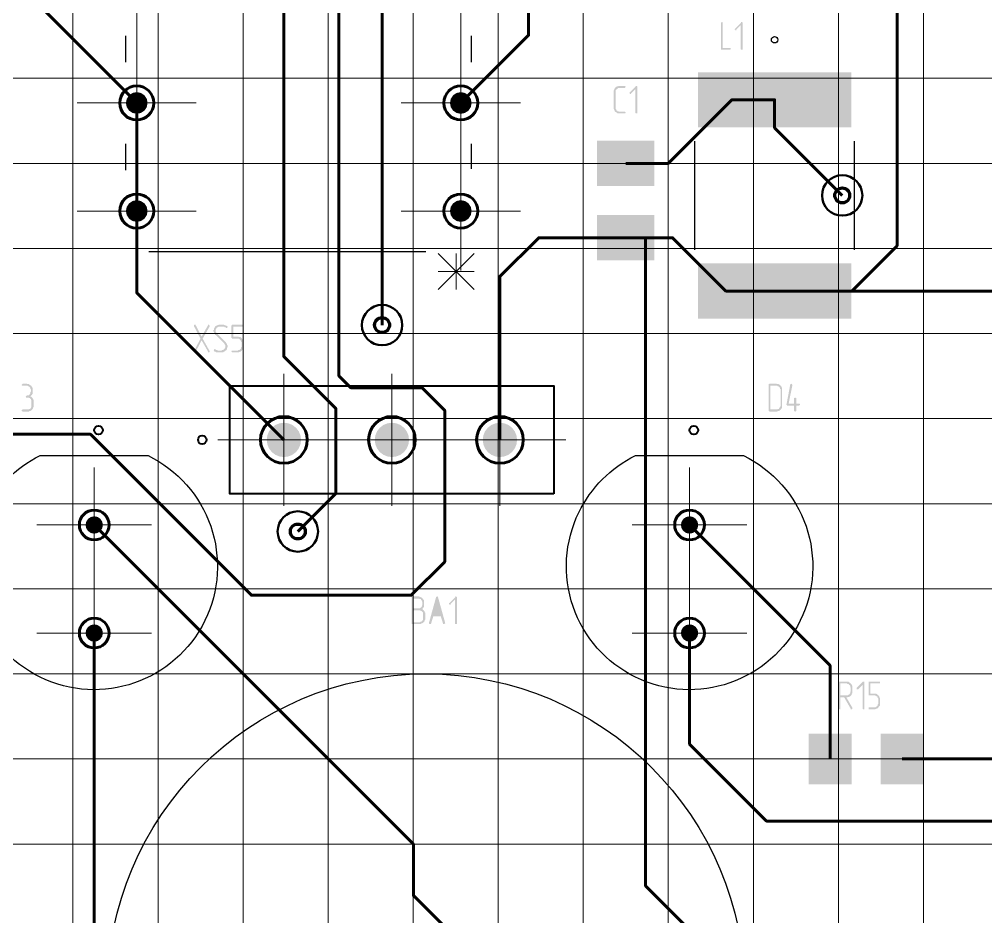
# Model space of a CAD drawing. Extents: x 260 to 1101, y 70 to 664.
# Drawn here: x 415.57 to 461.03, y 478.57 to 520.75 of the extents above; entities that cross this region are included whole.
import ezdxf

# ---------------------------------------------------------------- set-up
doc = ezdxf.new("R2010")
doc.units = 0
doc.header["$MEASUREMENT"] = 0
doc.layers.add('PDF _Геометрия', color=7, linetype='CONTINUOUS')
doc.layers.add('PDF _Сплошная заливка', color=7, linetype='CONTINUOUS')

msp = doc.modelspace()

# ---------------------------------------------------------------- hatches: boundary and pattern name
at = {"layer": 'PDF _Сплошная заливка', "transparency": 33554559}
for points in [[(448.631, 520.621), (448.631, 520.621), (448.657, 520.596), (448.657, 520.596), (448.657, 520.596), (448.657, 520.596), (448.657, 520.57), (448.657, 519.402), (448.987, 519.402), (448.987, 519.402), (449.012, 519.402), (449.012, 519.402), (449.012, 519.402), (449.038, 519.376), (449.038, 519.376), (449.038, 519.351), (449.038, 519.351), (449.038, 519.351), (449.038, 519.351), (449.012, 519.326), (449.012, 519.326), (449.012, 519.326), (449.012, 519.326), (448.987, 519.326), (448.606, 519.326), (448.606, 519.326), (448.606, 519.326), (448.58, 519.326), (448.58, 519.326), (448.58, 519.351), (448.58, 519.351), (448.58, 520.57), (448.58, 520.57), (448.58, 520.57), (448.58, 520.596), (448.58, 520.596), (448.58, 520.596), (448.606, 520.621), (448.606, 520.621), (448.631, 520.621)], [(449.571, 520.621), (449.571, 520.621), (449.571, 520.596), (449.571, 520.596), (449.597, 520.596), (449.597, 520.596), (449.597, 520.57), (449.597, 519.351), (449.597, 519.351), (449.597, 519.351), (449.597, 519.326), (449.571, 519.326), (449.571, 519.326), (449.571, 519.326), (449.571, 519.326), (449.546, 519.326), (449.546, 519.326), (449.546, 519.326), (449.52, 519.326), (449.52, 519.326), (449.52, 519.326), (449.52, 519.326), (449.495, 519.351), (449.495, 519.351), (449.495, 520.469), (449.292, 520.265), (449.292, 520.265), (449.292, 520.24), (449.292, 520.24), (449.266, 520.24), (449.266, 520.24), (449.266, 520.24), (449.241, 520.24), (449.241, 520.265), (449.241, 520.265), (449.241, 520.265), (449.215, 520.265), (449.215, 520.291), (449.215, 520.291), (449.215, 520.291), (449.241, 520.316), (449.241, 520.316), (449.52, 520.596), (449.52, 520.596), (449.52, 520.621), (449.546, 520.621), (449.546, 520.621), (449.546, 520.621)], [(421.091, 516.819), (420.581, 516.819), (420.62, 517.014), (420.731, 517.18), (420.896, 517.29), (421.091, 517.329)], [(436.334, 516.819), (435.824, 516.819), (435.863, 517.014), (435.974, 517.18), (436.139, 517.29), (436.334, 517.329)], [(444.033, 517.624), (444.058, 517.624), (444.058, 517.598), (444.058, 517.598), (444.084, 517.598), (444.084, 517.573), (444.084, 517.573), (444.084, 517.573), (444.084, 517.573), (444.084, 517.548), (444.058, 517.548), (444.058, 517.548), (444.058, 517.522), (444.058, 517.522), (444.033, 517.522), (443.804, 517.522), (443.779, 517.522), (443.753, 517.522), (443.728, 517.522), (443.728, 517.497), (443.703, 517.497), (443.677, 517.471), (443.677, 517.471), (443.677, 517.471), (443.652, 517.446), (443.652, 517.421), (443.626, 517.421), (443.626, 517.395), (443.626, 517.37), (443.626, 517.344), (443.626, 516.582), (443.626, 516.582), (443.626, 516.582), (443.626, 516.557), (443.626, 516.557), (443.626, 516.532), (443.652, 516.506), (443.652, 516.481), (443.677, 516.455), (443.677, 516.455), (443.677, 516.455), (443.703, 516.455), (443.703, 516.43), (443.728, 516.43), (443.753, 516.43), (443.779, 516.405), (443.804, 516.405), (444.033, 516.405), (444.033, 516.405), (444.058, 516.405), (444.058, 516.405), (444.058, 516.405), (444.084, 516.379), (444.084, 516.379), (444.084, 516.354), (444.084, 516.354), (444.084, 516.354), (444.084, 516.354), (444.058, 516.328), (444.058, 516.328), (444.058, 516.328), (444.058, 516.328), (444.033, 516.328), (443.804, 516.328), (443.779, 516.328), (443.753, 516.328), (443.728, 516.328), (443.703, 516.328), (443.677, 516.354), (443.652, 516.379), (443.601, 516.405), (443.601, 516.405), (443.601, 516.405), (443.601, 516.405), (443.576, 516.43), (443.576, 516.455), (443.55, 516.481), (443.55, 516.506), (443.525, 516.557), (443.525, 516.582), (443.525, 516.582), (443.525, 517.344), (443.525, 517.344), (443.525, 517.344), (443.525, 517.344), (443.525, 517.37), (443.525, 517.37), (443.525, 517.395), (443.55, 517.446), (443.55, 517.471), (443.576, 517.497), (443.601, 517.522), (443.601, 517.548), (443.601, 517.548), (443.626, 517.548), (443.626, 517.573), (443.652, 517.573), (443.677, 517.598), (443.728, 517.598), (443.753, 517.624), (443.779, 517.624)], [(444.592, 517.624), (444.617, 517.624), (444.617, 517.598), (444.617, 517.598), (444.643, 517.598), (444.643, 517.573), (444.643, 517.573), (444.643, 516.354), (444.643, 516.354), (444.643, 516.354), (444.643, 516.328), (444.617, 516.328), (444.617, 516.328), (444.617, 516.328), (444.617, 516.328), (444.592, 516.328), (444.592, 516.328), (444.592, 516.328), (444.566, 516.328), (444.566, 516.328), (444.566, 516.328), (444.566, 516.328), (444.541, 516.354), (444.541, 516.354), (444.541, 517.471), (444.338, 517.268), (444.338, 517.268), (444.338, 517.243), (444.338, 517.243), (444.312, 517.243), (444.312, 517.243), (444.312, 517.243), (444.287, 517.243), (444.287, 517.268), (444.287, 517.268), (444.287, 517.268), (444.262, 517.268), (444.262, 517.294), (444.262, 517.294), (444.262, 517.294), (444.287, 517.319), (444.287, 517.319), (444.566, 517.598), (444.566, 517.598), (444.566, 517.624), (444.592, 517.624), (444.592, 517.624)], [(421.091, 511.739), (420.581, 511.739), (420.62, 511.934), (420.731, 512.1), (420.896, 512.21), (421.091, 512.249)], [(436.334, 511.739), (435.824, 511.739), (435.863, 511.934), (435.974, 512.1), (436.139, 512.21), (436.334, 512.249)], [(424.497, 506.397), (424.497, 506.397), (424.497, 506.372), (424.522, 506.372), (424.522, 506.372), (424.522, 506.372), (424.522, 506.346), (424.522, 506.346), (424.522, 506.346), (424.522, 506.346), (424.522, 506.321), (424.192, 505.737), (424.522, 505.152), (424.522, 505.152), (424.522, 505.152), (424.522, 505.152), (424.522, 505.127), (424.522, 505.127), (424.522, 505.127), (424.522, 505.127), (424.497, 505.102), (424.497, 505.102), (424.497, 505.102), (424.497, 505.102), (424.471, 505.102), (424.471, 505.102), (424.471, 505.102), (424.446, 505.102), (424.446, 505.102), (424.446, 505.127), (424.141, 505.66), (423.862, 505.127), (423.862, 505.102), (423.862, 505.102), (423.836, 505.102), (423.836, 505.102), (423.836, 505.102), (423.811, 505.102), (423.811, 505.102), (423.811, 505.102), (423.785, 505.102), (423.785, 505.102), (423.785, 505.127), (423.785, 505.127), (423.785, 505.127), (423.785, 505.152), (423.785, 505.152), (423.785, 505.152), (423.785, 505.152), (424.09, 505.737), (423.785, 506.321), (423.785, 506.346), (423.785, 506.346), (423.785, 506.346), (423.785, 506.372), (423.785, 506.372), (423.785, 506.372), (423.811, 506.397), (423.811, 506.397), (423.836, 506.397), (423.836, 506.397), (423.836, 506.397), (423.862, 506.397), (423.862, 506.372), (423.862, 506.372), (424.141, 505.838), (424.446, 506.372), (424.446, 506.372), (424.446, 506.372), (424.446, 506.397), (424.446, 506.397), (424.471, 506.397), (424.471, 506.397), (424.471, 506.397)], [(425.157, 506.397), (425.183, 506.397), (425.183, 506.397), (425.233, 506.372), (425.233, 506.372), (425.233, 506.372), (425.259, 506.372), (425.259, 506.372), (425.284, 506.346), (425.31, 506.346), (425.335, 506.321), (425.335, 506.321), (425.335, 506.321), (425.36, 506.321), (425.36, 506.321), (425.36, 506.321), (425.36, 506.295), (425.36, 506.295), (425.36, 506.295), (425.36, 506.27), (425.36, 506.27), (425.335, 506.245), (425.335, 506.245), (425.335, 506.245), (425.335, 506.245), (425.31, 506.245), (425.284, 506.245), (425.284, 506.245), (425.284, 506.27), (425.259, 506.27), (425.233, 506.27), (425.208, 506.295), (425.183, 506.295), (425.157, 506.295), (425.132, 506.295), (424.979, 506.295), (424.954, 506.295), (424.954, 506.295), (424.929, 506.295), (424.903, 506.27), (424.878, 506.27), (424.852, 506.245), (424.852, 506.245), (424.852, 506.245), (424.827, 506.219), (424.827, 506.219), (424.827, 506.194), (424.802, 506.168), (424.802, 506.143), (424.802, 506.118), (424.802, 506.067), (424.802, 506.067), (424.827, 506.041), (424.827, 506.041), (424.827, 506.041), (424.827, 506.041), (424.827, 506.016), (424.827, 506.016), (424.852, 505.991), (425.284, 505.559), (425.284, 505.559), (425.284, 505.559), (425.284, 505.559), (425.284, 505.533), (425.31, 505.533), (425.31, 505.508), (425.335, 505.508), (425.335, 505.483), (425.335, 505.457), (425.36, 505.432), (425.36, 505.406), (425.36, 505.381), (425.36, 505.381), (425.36, 505.356), (425.36, 505.356), (425.36, 505.356), (425.36, 505.33), (425.335, 505.305), (425.335, 505.279), (425.335, 505.254), (425.31, 505.203), (425.284, 505.178), (425.284, 505.178), (425.259, 505.178), (425.233, 505.152), (425.233, 505.127), (425.183, 505.127), (425.157, 505.102), (425.106, 505.102), (425.106, 505.102), (425.081, 505.102), (424.929, 505.102), (424.929, 505.102), (424.903, 505.102), (424.878, 505.102), (424.827, 505.102), (424.802, 505.127), (424.776, 505.127), (424.725, 505.152), (424.725, 505.178), (424.7, 505.203), (424.7, 505.203), (424.7, 505.203), (424.725, 505.203), (424.725, 505.229), (424.725, 505.229), (424.725, 505.229), (424.751, 505.254), (424.751, 505.254), (424.776, 505.229), (424.776, 505.229), (424.802, 505.229), (424.802, 505.229), (424.827, 505.203), (424.852, 505.203), (424.878, 505.203), (424.903, 505.178), (424.929, 505.178), (425.081, 505.178), (425.106, 505.203), (425.106, 505.203), (425.132, 505.203), (425.157, 505.203), (425.183, 505.229), (425.208, 505.254), (425.208, 505.254), (425.208, 505.254), (425.233, 505.254), (425.233, 505.279), (425.233, 505.305), (425.259, 505.33), (425.259, 505.356), (425.259, 505.381), (425.259, 505.406), (425.259, 505.406), (425.259, 505.406), (425.259, 505.432), (425.259, 505.432), (425.259, 505.432), (425.259, 505.432), (425.259, 505.432), (425.233, 505.457), (425.233, 505.457), (425.233, 505.457), (425.233, 505.483), (425.208, 505.483), (425.208, 505.508), (424.802, 505.914), (424.802, 505.914), (424.776, 505.914), (424.776, 505.94), (424.776, 505.94), (424.751, 505.965), (424.751, 505.965), (424.751, 505.991), (424.725, 506.016), (424.725, 506.016), (424.725, 506.016), (424.725, 506.041), (424.725, 506.041), (424.725, 506.067), (424.7, 506.067), (424.7, 506.118), (424.7, 506.118), (424.7, 506.118), (424.7, 506.118), (424.7, 506.143), (424.725, 506.143), (424.725, 506.194), (424.725, 506.219), (424.751, 506.245), (424.751, 506.27), (424.776, 506.295), (424.776, 506.321), (424.802, 506.321), (424.802, 506.321), (424.827, 506.346), (424.852, 506.346), (424.878, 506.372), (424.903, 506.372), (424.954, 506.397), (424.954, 506.397), (425.132, 506.397)], [(426.072, 506.397), (426.072, 506.397), (426.097, 506.372), (426.097, 506.372), (426.097, 506.372), (426.097, 506.372), (426.097, 506.346), (426.097, 506.346), (426.097, 506.346), (426.097, 506.321), (426.097, 506.321), (426.097, 506.321), (426.072, 506.321), (426.072, 506.295), (426.046, 506.295), (425.64, 506.295), (425.64, 505.838), (425.843, 505.838), (425.843, 505.838), (425.868, 505.838), (425.894, 505.813), (425.919, 505.813), (425.97, 505.813), (425.996, 505.788), (426.021, 505.762), (426.021, 505.762), (426.046, 505.737), (426.046, 505.711), (426.072, 505.711), (426.072, 505.66), (426.097, 505.635), (426.097, 505.61), (426.097, 505.559), (426.097, 505.381), (426.097, 505.381), (426.097, 505.356), (426.097, 505.356), (426.097, 505.356), (426.097, 505.33), (426.097, 505.305), (426.097, 505.279), (426.072, 505.229), (426.046, 505.203), (426.021, 505.178), (426.021, 505.178), (426.021, 505.152), (425.996, 505.152), (425.97, 505.127), (425.945, 505.127), (425.894, 505.102), (425.868, 505.102), (425.818, 505.102), (425.589, 505.102), (425.589, 505.102), (425.564, 505.102), (425.564, 505.102), (425.564, 505.102), (425.564, 505.127), (425.538, 505.127), (425.538, 505.152), (425.538, 505.152), (425.538, 505.152), (425.538, 505.152), (425.564, 505.178), (425.564, 505.178), (425.564, 505.178), (425.564, 505.178), (425.589, 505.178), (425.843, 505.178), (425.843, 505.178), (425.868, 505.203), (425.894, 505.203), (425.919, 505.203), (425.945, 505.229), (425.945, 505.229), (425.97, 505.254), (425.97, 505.254), (425.97, 505.254), (425.996, 505.279), (425.996, 505.305), (425.996, 505.33), (426.021, 505.356), (426.021, 505.381), (426.021, 505.559), (426.021, 505.559), (426.021, 505.559), (426.021, 505.584), (425.996, 505.61), (425.996, 505.635), (425.996, 505.635), (425.97, 505.66), (425.945, 505.686), (425.945, 505.686), (425.945, 505.686), (425.945, 505.711), (425.919, 505.711), (425.894, 505.737), (425.868, 505.737), (425.843, 505.737), (425.818, 505.737), (425.589, 505.737), (425.589, 505.737), (425.564, 505.737), (425.564, 505.762), (425.564, 505.762), (425.538, 505.762), (425.538, 505.788), (425.538, 506.346), (425.538, 506.346), (425.538, 506.346), (425.538, 506.372), (425.564, 506.372), (425.564, 506.372), (425.564, 506.397), (425.564, 506.397), (425.589, 506.397)], [(415.935, 503.603), (415.961, 503.603), (415.986, 503.603), (416.011, 503.603), (416.037, 503.578), (416.088, 503.552), (416.113, 503.527), (416.113, 503.527), (416.139, 503.527), (416.139, 503.501), (416.164, 503.476), (416.164, 503.451), (416.189, 503.425), (416.189, 503.374), (416.189, 503.324), (416.189, 503.248), (416.189, 503.222), (416.189, 503.197), (416.189, 503.171), (416.189, 503.171), (416.189, 503.171), (416.189, 503.171), (416.189, 503.146), (416.164, 503.12), (416.164, 503.12), (416.164, 503.12), (416.164, 503.095), (416.139, 503.095), (416.139, 503.07), (416.139, 503.07), (416.113, 503.044), (416.088, 503.019), (416.088, 503.019), (416.113, 503.019), (416.113, 503.019), (416.139, 502.993), (416.139, 502.993), (416.164, 502.968), (416.189, 502.943), (416.189, 502.917), (416.189, 502.917), (416.215, 502.917), (416.215, 502.892), (416.215, 502.892), (416.24, 502.866), (416.24, 502.841), (416.24, 502.816), (416.24, 502.79), (416.24, 502.587), (416.24, 502.587), (416.24, 502.587), (416.24, 502.587), (416.24, 502.562), (416.24, 502.562), (416.24, 502.536), (416.215, 502.485), (416.215, 502.46), (416.189, 502.435), (416.164, 502.384), (416.164, 502.384), (416.139, 502.384), (416.139, 502.358), (416.113, 502.358), (416.088, 502.333), (416.037, 502.333), (416.011, 502.308), (415.961, 502.308), (415.732, 502.308), (415.707, 502.308), (415.707, 502.333), (415.707, 502.333), (415.707, 502.333), (415.681, 502.333), (415.681, 502.358), (415.681, 502.358), (415.681, 502.358), (415.681, 502.358), (415.681, 502.384), (415.707, 502.384), (415.707, 502.384), (415.707, 502.409), (415.707, 502.409), (415.732, 502.409), (415.986, 502.409), (415.986, 502.409), (416.011, 502.409), (416.037, 502.435), (416.062, 502.435), (416.062, 502.435), (416.088, 502.46), (416.088, 502.46), (416.113, 502.46), (416.113, 502.485), (416.113, 502.511), (416.139, 502.511), (416.139, 502.536), (416.139, 502.562), (416.139, 502.587), (416.139, 502.79), (416.139, 502.79), (416.139, 502.79), (416.139, 502.816), (416.139, 502.816), (416.139, 502.841), (416.113, 502.866), (416.113, 502.892), (416.088, 502.917), (416.088, 502.917), (416.088, 502.917), (416.062, 502.917), (416.062, 502.943), (416.037, 502.943), (416.011, 502.968), (415.986, 502.968), (415.961, 502.968), (415.91, 502.968), (415.91, 502.968), (415.884, 502.968), (415.884, 502.968), (415.884, 502.968), (415.884, 502.993), (415.859, 502.993), (415.859, 503.019), (415.859, 503.019), (415.859, 503.019), (415.884, 503.019), (415.884, 503.044), (415.884, 503.044), (415.884, 503.044), (415.91, 503.044), (415.91, 503.07), (415.935, 503.07), (415.935, 503.07), (415.961, 503.07), (415.986, 503.07), (416.011, 503.07), (416.037, 503.095), (416.037, 503.12), (416.037, 503.12), (416.062, 503.12), (416.062, 503.146), (416.062, 503.146), (416.088, 503.171), (416.088, 503.197), (416.088, 503.222), (416.113, 503.248), (416.113, 503.324), (416.113, 503.349), (416.113, 503.349), (416.088, 503.374), (416.088, 503.374), (416.088, 503.4), (416.088, 503.425), (416.062, 503.451), (416.037, 503.476), (416.037, 503.476), (416.037, 503.476), (416.037, 503.476), (416.011, 503.501), (415.986, 503.501), (415.961, 503.527), (415.935, 503.527), (415.91, 503.527), (415.732, 503.527), (415.707, 503.527), (415.707, 503.527), (415.707, 503.527), (415.707, 503.527), (415.681, 503.552), (415.681, 503.552), (415.681, 503.578), (415.681, 503.578), (415.681, 503.578), (415.681, 503.578), (415.707, 503.603), (415.707, 503.603), (415.707, 503.603), (415.707, 503.603), (415.732, 503.628), (415.935, 503.628)], [(451.883, 503.603), (451.908, 503.603), (451.908, 503.603), (451.908, 503.603), (451.908, 503.603), (451.908, 503.578), (451.934, 503.578), (451.934, 503.552), (451.756, 502.689), (452.01, 502.689), (452.01, 502.917), (452.01, 502.917), (452.01, 502.943), (452.01, 502.943), (452.035, 502.943), (452.035, 502.943), (452.035, 502.968), (452.061, 502.968), (452.061, 502.968), (452.061, 502.968), (452.061, 502.968), (452.086, 502.968), (452.086, 502.943), (452.086, 502.943), (452.112, 502.943), (452.112, 502.943), (452.112, 502.917), (452.112, 502.689), (452.264, 502.689), (452.264, 502.689), (452.264, 502.689), (452.289, 502.663), (452.289, 502.663), (452.289, 502.663), (452.289, 502.663), (452.289, 502.638), (452.289, 502.638), (452.289, 502.638), (452.289, 502.612), (452.289, 502.612), (452.289, 502.612), (452.264, 502.612), (452.264, 502.587), (452.239, 502.587), (452.112, 502.587), (452.112, 502.358), (452.112, 502.358), (452.112, 502.358), (452.112, 502.333), (452.086, 502.333), (452.086, 502.333), (452.086, 502.333), (452.086, 502.308), (452.061, 502.308), (452.061, 502.308), (452.061, 502.308), (452.035, 502.308), (452.035, 502.333), (452.035, 502.333), (452.035, 502.333), (452.01, 502.333), (452.01, 502.358), (452.01, 502.587), (451.68, 502.587), (451.68, 502.587), (451.68, 502.612), (451.654, 502.612), (451.654, 502.612), (451.654, 502.612), (451.654, 502.638), (451.654, 502.638), (451.654, 502.638), (451.832, 503.578), (451.832, 503.578), (451.832, 503.578), (451.832, 503.603), (451.858, 503.603), (451.883, 503.628), (451.883, 503.628)], [(428.013, 500.979), (428.013, 501.786), (428.222, 501.759), (428.416, 501.678), (428.583, 501.55), (428.712, 501.383), (428.792, 501.188), (428.82, 500.979)], [(433.094, 500.979), (433.094, 501.786), (433.302, 501.759), (433.497, 501.678), (433.664, 501.55), (433.792, 501.383), (433.873, 501.188), (433.9, 500.979)], [(438.175, 500.979), (438.175, 501.786), (438.383, 501.759), (438.578, 501.678), (438.745, 501.55), (438.873, 501.383), (438.954, 501.188), (438.981, 500.979)], [(428.013, 500.979), (428.013, 500.172), (427.804, 500.2), (427.609, 500.28), (427.442, 500.408), (427.314, 500.576), (427.233, 500.77), (427.206, 500.979)], [(433.094, 500.979), (433.094, 500.172), (432.885, 500.2), (432.69, 500.28), (432.523, 500.408), (432.395, 500.576), (432.314, 500.77), (432.286, 500.979)], [(438.175, 500.979), (438.175, 500.172), (437.966, 500.2), (437.771, 500.28), (437.604, 500.408), (437.475, 500.576), (437.395, 500.77), (437.367, 500.979)], [(419.091, 496.979), (419.091, 497.387), (419.247, 497.356), (419.379, 497.268), (419.468, 497.135), (419.499, 496.979)], [(447.096, 496.979), (447.096, 497.387), (447.252, 497.356), (447.385, 497.268), (447.473, 497.135), (447.504, 496.979)], [(435.218, 493.621), (435.243, 493.621), (435.243, 493.595), (435.243, 493.595), (435.268, 493.595), (435.268, 493.57), (435.599, 492.376), (435.599, 492.351), (435.599, 492.351), (435.573, 492.351), (435.573, 492.325), (435.573, 492.325), (435.573, 492.325), (435.573, 492.325), (435.548, 492.325), (435.548, 492.325), (435.522, 492.325), (435.522, 492.325), (435.522, 492.325), (435.522, 492.325), (435.497, 492.325), (435.497, 492.325), (435.497, 492.351), (435.395, 492.681), (435.04, 492.681), (434.938, 492.351), (434.938, 492.351), (434.938, 492.351), (434.938, 492.325), (434.913, 492.325), (434.913, 492.325), (434.913, 492.325), (434.913, 492.325), (434.887, 492.325), (434.887, 492.325), (434.887, 492.325), (434.862, 492.325), (434.862, 492.325), (434.862, 492.325), (434.862, 492.325), (434.836, 492.351), (434.836, 492.351), (434.836, 492.376), (435.167, 493.57), (435.167, 493.57), (435.167, 493.57), (435.167, 493.595), (435.192, 493.595), (435.192, 493.595), (435.192, 493.621), (435.218, 493.621), (435.218, 493.621)], [(436.107, 493.621), (436.132, 493.621), (436.132, 493.595), (436.132, 493.595), (436.132, 493.595), (436.157, 493.595), (436.157, 493.57), (436.157, 492.351), (436.157, 492.351), (436.157, 492.351), (436.157, 492.325), (436.132, 492.325), (436.132, 492.325), (436.132, 492.325), (436.107, 492.325), (436.107, 492.325), (436.107, 492.325), (436.107, 492.325), (436.081, 492.325), (436.081, 492.325), (436.081, 492.325), (436.056, 492.325), (436.056, 492.351), (436.056, 492.351), (436.056, 493.468), (435.853, 493.265), (435.853, 493.265), (435.853, 493.24), (435.827, 493.24), (435.827, 493.24), (435.827, 493.24), (435.827, 493.24), (435.802, 493.24), (435.802, 493.265), (435.802, 493.265), (435.776, 493.265), (435.776, 493.265), (435.776, 493.291), (435.776, 493.291), (435.776, 493.291), (435.776, 493.316), (435.802, 493.316), (436.081, 493.595), (436.081, 493.595), (436.081, 493.621), (436.081, 493.621), (436.107, 493.621)], [(419.091, 491.899), (419.091, 492.307), (419.247, 492.276), (419.379, 492.188), (419.468, 492.055), (419.499, 491.899)], [(447.096, 491.899), (447.096, 492.307), (447.252, 492.276), (447.385, 492.188), (447.473, 492.055), (447.504, 491.899)], [(455.287, 489.608), (455.287, 489.608), (455.313, 489.608), (455.313, 489.608), (455.313, 489.608), (455.313, 489.582), (455.313, 489.582), (455.313, 488.363), (455.313, 488.363), (455.313, 488.338), (455.313, 488.338), (455.313, 488.338), (455.313, 488.312), (455.287, 488.312), (455.287, 488.312), (455.262, 488.312), (455.262, 488.312), (455.262, 488.312), (455.262, 488.312), (455.236, 488.338), (455.236, 488.338), (455.236, 488.338), (455.236, 488.338), (455.236, 488.363), (455.236, 489.455), (455.033, 489.252), (455.033, 489.252), (455.008, 489.252), (455.008, 489.252), (454.982, 489.252), (454.982, 489.252), (454.982, 489.252), (454.982, 489.252), (454.957, 489.252), (454.957, 489.252), (454.957, 489.278), (454.957, 489.278), (454.957, 489.303), (454.957, 489.303), (454.957, 489.303), (454.957, 489.303), (454.957, 489.328), (455.236, 489.608), (455.236, 489.608), (455.236, 489.608), (455.262, 489.608), (455.262, 489.608), (455.262, 489.608)], [(456.024, 489.608), (456.024, 489.608), (456.049, 489.608), (456.049, 489.608), (456.049, 489.582), (456.049, 489.582), (456.049, 489.582), (456.049, 489.557), (456.049, 489.557), (456.049, 489.557), (456.049, 489.531), (456.049, 489.531), (456.049, 489.531), (456.024, 489.531), (456.024, 489.531), (455.592, 489.531), (455.592, 489.049), (455.795, 489.049), (455.795, 489.049), (455.821, 489.049), (455.846, 489.049), (455.872, 489.049), (455.922, 489.023), (455.948, 488.998), (455.973, 488.973), (455.973, 488.973), (455.999, 488.973), (455.999, 488.947), (456.024, 488.922), (456.024, 488.896), (456.049, 488.846), (456.049, 488.82), (456.049, 488.769), (456.049, 488.592), (456.049, 488.592), (456.049, 488.592), (456.049, 488.592), (456.049, 488.566), (456.049, 488.541), (456.049, 488.515), (456.049, 488.49), (456.024, 488.465), (455.999, 488.439), (455.973, 488.389), (455.973, 488.389), (455.973, 488.389), (455.948, 488.363), (455.922, 488.363), (455.897, 488.338), (455.872, 488.338), (455.821, 488.312), (455.77, 488.312), (455.541, 488.312), (455.541, 488.312), (455.516, 488.312), (455.516, 488.338), (455.516, 488.338), (455.516, 488.338), (455.516, 488.338), (455.516, 488.363), (455.516, 488.363), (455.516, 488.363), (455.516, 488.389), (455.516, 488.389), (455.516, 488.389), (455.516, 488.389), (455.541, 488.414), (455.541, 488.414), (455.795, 488.414), (455.821, 488.414), (455.821, 488.414), (455.846, 488.414), (455.872, 488.439), (455.897, 488.439), (455.922, 488.465), (455.922, 488.465), (455.922, 488.465), (455.922, 488.49), (455.948, 488.49), (455.948, 488.515), (455.948, 488.541), (455.973, 488.566), (455.973, 488.592), (455.973, 488.769), (455.973, 488.795), (455.973, 488.795), (455.973, 488.795), (455.973, 488.82), (455.948, 488.846), (455.948, 488.871), (455.922, 488.896), (455.922, 488.896), (455.922, 488.922), (455.897, 488.922), (455.897, 488.922), (455.872, 488.947), (455.846, 488.947), (455.846, 488.947), (455.821, 488.973), (455.77, 488.973), (455.541, 488.973), (455.541, 488.973), (455.516, 488.973), (455.516, 488.973), (455.516, 488.973), (455.516, 488.998), (455.516, 488.998), (455.516, 489.582), (455.516, 489.582), (455.516, 489.582), (455.516, 489.582), (455.516, 489.582), (455.516, 489.608), (455.516, 489.608), (455.541, 489.608), (455.541, 489.608)]]:
    msp.add_hatch(color=256, dxfattribs=at).paths.add_polyline_path(points)
at = {"layer": 'PDF _Сплошная заливка', "true_color": 0xffffff, "transparency": 33554559}
for points in [[(421.091, 517.329), (421.286, 517.29), (421.452, 517.18), (421.562, 517.014), (421.601, 516.819), (421.091, 516.819)], [(436.334, 517.329), (436.529, 517.29), (436.695, 517.18), (436.805, 517.014), (436.844, 516.819), (436.334, 516.819)], [(421.091, 516.309), (420.896, 516.348), (420.731, 516.458), (420.62, 516.624), (420.581, 516.819), (421.091, 516.819)], [(421.601, 516.819), (421.562, 516.624), (421.452, 516.458), (421.286, 516.348), (421.091, 516.309), (421.091, 516.819)], [(436.334, 516.309), (436.139, 516.348), (435.974, 516.458), (435.863, 516.624), (435.824, 516.819), (436.334, 516.819)], [(436.844, 516.819), (436.805, 516.624), (436.695, 516.458), (436.529, 516.348), (436.334, 516.309), (436.334, 516.819)], [(421.091, 512.249), (421.286, 512.21), (421.452, 512.1), (421.562, 511.934), (421.601, 511.739), (421.091, 511.739)], [(436.334, 512.249), (436.529, 512.21), (436.695, 512.1), (436.805, 511.934), (436.844, 511.739), (436.334, 511.739)], [(421.091, 511.229), (420.896, 511.268), (420.731, 511.378), (420.62, 511.544), (420.581, 511.739), (421.091, 511.739)], [(421.601, 511.739), (421.562, 511.544), (421.452, 511.378), (421.286, 511.268), (421.091, 511.229), (421.091, 511.739)], [(436.334, 511.229), (436.139, 511.268), (435.974, 511.378), (435.863, 511.544), (435.824, 511.739), (436.334, 511.739)], [(436.844, 511.739), (436.805, 511.544), (436.695, 511.378), (436.529, 511.268), (436.334, 511.229), (436.334, 511.739)], [(427.206, 500.979), (427.233, 501.188), (427.314, 501.383), (427.442, 501.55), (427.609, 501.678), (427.804, 501.759), (428.013, 501.786), (428.013, 500.979)], [(432.286, 500.979), (432.314, 501.188), (432.395, 501.383), (432.523, 501.55), (432.69, 501.678), (432.885, 501.759), (433.094, 501.786), (433.094, 500.979)], [(437.367, 500.979), (437.395, 501.188), (437.475, 501.383), (437.604, 501.55), (437.771, 501.678), (437.966, 501.759), (438.175, 501.786), (438.175, 500.979)], [(428.82, 500.979), (428.792, 500.77), (428.712, 500.576), (428.583, 500.408), (428.416, 500.28), (428.222, 500.2), (428.013, 500.172), (428.013, 500.979)], [(433.9, 500.979), (433.873, 500.77), (433.792, 500.576), (433.664, 500.408), (433.497, 500.28), (433.302, 500.2), (433.094, 500.172), (433.094, 500.979)], [(438.981, 500.979), (438.954, 500.77), (438.873, 500.576), (438.745, 500.408), (438.578, 500.28), (438.383, 500.2), (438.175, 500.172), (438.175, 500.979)], [(418.683, 496.979), (418.714, 497.135), (418.802, 497.268), (418.935, 497.356), (419.091, 497.387), (419.091, 496.979)], [(446.688, 496.979), (446.719, 497.135), (446.808, 497.268), (446.94, 497.356), (447.096, 497.387), (447.096, 496.979)], [(419.091, 496.571), (418.935, 496.602), (418.802, 496.691), (418.714, 496.823), (418.683, 496.979), (419.091, 496.979)], [(419.499, 496.979), (419.468, 496.823), (419.379, 496.691), (419.247, 496.602), (419.091, 496.571), (419.091, 496.979)], [(447.096, 496.571), (446.94, 496.602), (446.808, 496.691), (446.719, 496.823), (446.688, 496.979), (447.096, 496.979)], [(447.504, 496.979), (447.473, 496.823), (447.385, 496.691), (447.252, 496.602), (447.096, 496.571), (447.096, 496.979)], [(418.683, 491.899), (418.714, 492.055), (418.802, 492.188), (418.935, 492.276), (419.091, 492.307), (419.091, 491.899)], [(419.091, 491.491), (418.935, 491.522), (418.802, 491.611), (418.714, 491.743), (418.683, 491.899), (419.091, 491.899)], [(419.499, 491.899), (419.468, 491.743), (419.379, 491.611), (419.247, 491.522), (419.091, 491.491), (419.091, 491.899)], [(446.688, 491.899), (446.719, 492.055), (446.808, 492.188), (446.94, 492.276), (447.096, 492.307), (447.096, 491.899)], [(447.096, 491.491), (446.94, 491.522), (446.808, 491.611), (446.719, 491.743), (446.688, 491.899), (447.096, 491.899)], [(447.504, 491.899), (447.473, 491.743), (447.385, 491.611), (447.252, 491.522), (447.096, 491.491), (447.096, 491.899)]]:
    msp.add_hatch(color=7, dxfattribs=at).paths.add_polyline_path(points)
at = {"layer": 'PDF _Сплошная заливка', "transparency": 33554559}
h = msp.add_hatch(color=256, dxfattribs=at)
h.paths.add_polyline_path([(451.172, 503.527), (450.892, 503.527), (450.892, 502.409), (451.197, 502.409), (451.197, 502.409), (451.222, 502.409), (451.248, 502.435), (451.273, 502.435), (451.299, 502.435), (451.299, 502.46), (451.324, 502.46), (451.324, 502.46), (451.324, 502.485), (451.349, 502.511), (451.349, 502.511), (451.349, 502.536), (451.375, 502.562), (451.375, 502.587), (451.375, 503.324), (451.375, 503.349), (451.375, 503.349), (451.375, 503.374), (451.349, 503.374), (451.349, 503.4), (451.349, 503.425), (451.324, 503.451), (451.299, 503.476), (451.299, 503.476), (451.299, 503.476), (451.299, 503.476), (451.273, 503.501), (451.248, 503.501), (451.222, 503.527), (451.197, 503.527)], flags=0)
h.paths.add_polyline_path([(451.197, 503.603), (451.222, 503.603), (451.248, 503.603), (451.273, 503.603), (451.324, 503.578), (451.349, 503.552), (451.375, 503.527), (451.375, 503.527), (451.375, 503.527), (451.4, 503.527), (451.4, 503.501), (451.426, 503.476), (451.426, 503.451), (451.451, 503.425), (451.451, 503.374), (451.451, 503.349), (451.451, 503.349), (451.451, 502.587), (451.451, 502.587), (451.451, 502.587), (451.451, 502.587), (451.451, 502.562), (451.451, 502.562), (451.451, 502.536), (451.451, 502.485), (451.426, 502.46), (451.4, 502.435), (451.375, 502.409), (451.375, 502.384), (451.375, 502.384), (451.349, 502.384), (451.324, 502.358), (451.299, 502.333), (451.248, 502.333), (451.222, 502.308), (451.172, 502.308), (450.841, 502.308), (450.841, 502.308), (450.841, 502.333), (450.816, 502.333), (450.816, 502.333), (450.816, 502.333), (450.816, 502.358), (450.816, 503.578), (450.816, 503.578), (450.816, 503.578), (450.816, 503.578), (450.816, 503.603), (450.816, 503.603), (450.816, 503.603), (450.841, 503.603), (450.841, 503.628), (451.197, 503.628)], flags=0)
h = msp.add_hatch(color=256, dxfattribs=at)
h.paths.add_polyline_path([(434.328, 493.519), (434.1, 493.519), (434.1, 493.062), (434.354, 493.062), (434.354, 493.062), (434.379, 493.062), (434.405, 493.062), (434.43, 493.088), (434.455, 493.088), (434.455, 493.113), (434.455, 493.113), (434.481, 493.113), (434.481, 493.138), (434.506, 493.138), (434.506, 493.164), (434.506, 493.189), (434.532, 493.214), (434.532, 493.24), (434.532, 493.341), (434.532, 493.341), (434.532, 493.341), (434.532, 493.367), (434.506, 493.392), (434.506, 493.392), (434.506, 493.418), (434.481, 493.443), (434.455, 493.468), (434.455, 493.468), (434.455, 493.468), (434.455, 493.494), (434.43, 493.494), (434.405, 493.494), (434.379, 493.519), (434.354, 493.519)], flags=0)
h.paths.add_polyline_path([(434.379, 492.96), (434.1, 492.96), (434.1, 492.402), (434.405, 492.402), (434.405, 492.402), (434.43, 492.427), (434.455, 492.427), (434.481, 492.427), (434.481, 492.452), (434.506, 492.452), (434.506, 492.452), (434.532, 492.478), (434.532, 492.478), (434.532, 492.503), (434.557, 492.529), (434.557, 492.529), (434.557, 492.554), (434.557, 492.605), (434.557, 492.783), (434.557, 492.783), (434.557, 492.783), (434.557, 492.808), (434.557, 492.833), (434.557, 492.833), (434.557, 492.859), (434.532, 492.884), (434.506, 492.91), (434.506, 492.91), (434.506, 492.91), (434.481, 492.935), (434.481, 492.935), (434.455, 492.935), (434.43, 492.96), (434.405, 492.96)], flags=0)
h.paths.add_polyline_path([(434.354, 493.621), (434.379, 493.621), (434.405, 493.595), (434.43, 493.595), (434.481, 493.57), (434.506, 493.57), (434.506, 493.545), (434.532, 493.545), (434.532, 493.519), (434.532, 493.519), (434.557, 493.519), (434.557, 493.519), (434.557, 493.494), (434.582, 493.468), (434.608, 493.443), (434.608, 493.392), (434.608, 493.367), (434.608, 493.341), (434.608, 493.24), (434.608, 493.24), (434.608, 493.24), (434.608, 493.214), (434.608, 493.214), (434.608, 493.189), (434.608, 493.164), (434.608, 493.138), (434.582, 493.113), (434.582, 493.113), (434.582, 493.113), (434.582, 493.113), (434.582, 493.088), (434.557, 493.088), (434.557, 493.062), (434.532, 493.037), (434.506, 493.037), (434.506, 493.037), (434.532, 493.011), (434.532, 493.011), (434.557, 493.011), (434.557, 492.986), (434.582, 492.96), (434.608, 492.96), (434.608, 492.935), (434.633, 492.91), (434.633, 492.91), (434.633, 492.91), (434.633, 492.884), (434.659, 492.859), (434.659, 492.833), (434.659, 492.808), (434.659, 492.783), (434.659, 492.605), (434.659, 492.579), (434.659, 492.579), (434.659, 492.579), (434.659, 492.579), (434.659, 492.554), (434.659, 492.529), (434.633, 492.503), (434.633, 492.452), (434.608, 492.427), (434.582, 492.402), (434.582, 492.402), (434.582, 492.402), (434.557, 492.376), (434.532, 492.376), (434.506, 492.351), (434.481, 492.351), (434.455, 492.325), (434.43, 492.325), (434.379, 492.325), (434.049, 492.325), (434.049, 492.325), (434.023, 492.325), (434.023, 492.325), (434.023, 492.325), (434.023, 492.351), (434.023, 492.351), (434.023, 493.57), (434.023, 493.57), (434.023, 493.57), (434.023, 493.595), (434.023, 493.595), (434.023, 493.595), (434.023, 493.621), (434.049, 493.621), (434.049, 493.621)], flags=0)
h = msp.add_hatch(color=256, dxfattribs=at)
h.paths.add_polyline_path([(454.474, 489.531), (454.195, 489.531), (454.195, 488.973), (454.5, 488.973), (454.5, 488.973), (454.525, 488.973), (454.55, 488.973), (454.576, 488.998), (454.576, 488.998), (454.601, 489.023), (454.601, 489.023), (454.627, 489.023), (454.627, 489.049), (454.627, 489.049), (454.652, 489.074), (454.652, 489.1), (454.652, 489.125), (454.678, 489.15), (454.678, 489.328), (454.678, 489.328), (454.678, 489.354), (454.652, 489.354), (454.652, 489.379), (454.652, 489.404), (454.652, 489.43), (454.627, 489.455), (454.601, 489.455), (454.601, 489.481), (454.601, 489.481), (454.576, 489.481), (454.576, 489.506), (454.55, 489.506), (454.525, 489.506), (454.5, 489.531)], flags=0)
h.paths.add_polyline_path([(454.5, 489.608), (454.525, 489.608), (454.55, 489.608), (454.576, 489.608), (454.601, 489.582), (454.652, 489.557), (454.678, 489.531), (454.678, 489.531), (454.678, 489.531), (454.678, 489.531), (454.703, 489.506), (454.728, 489.481), (454.728, 489.455), (454.754, 489.404), (454.754, 489.379), (454.754, 489.354), (454.754, 489.328), (454.754, 489.15), (454.754, 489.15), (454.754, 489.15), (454.754, 489.15), (454.754, 489.125), (454.754, 489.1), (454.754, 489.074), (454.728, 489.049), (454.728, 489.023), (454.703, 488.973), (454.703, 488.973), (454.678, 488.947), (454.678, 488.947), (454.652, 488.947), (454.652, 488.922), (454.627, 488.922), (454.601, 488.896), (454.55, 488.896), (454.525, 488.871), (454.474, 488.871), (454.474, 488.871), (454.754, 488.389), (454.754, 488.389), (454.754, 488.389), (454.754, 488.363), (454.754, 488.363), (454.754, 488.363), (454.754, 488.363), (454.754, 488.338), (454.754, 488.338), (454.754, 488.338), (454.728, 488.312), (454.728, 488.312), (454.703, 488.312), (454.703, 488.312), (454.678, 488.312), (454.678, 488.312), (454.678, 488.312), (454.678, 488.338), (454.678, 488.338), (454.373, 488.871), (454.195, 488.871), (454.195, 488.363), (454.195, 488.363), (454.195, 488.338), (454.195, 488.338), (454.195, 488.338), (454.195, 488.312), (454.169, 488.312), (454.169, 488.312), (454.144, 488.312), (454.144, 488.312), (454.144, 488.312), (454.144, 488.312), (454.119, 488.338), (454.119, 488.338), (454.119, 488.338), (454.119, 488.338), (454.119, 488.363), (454.119, 489.582), (454.119, 489.582), (454.119, 489.582), (454.119, 489.582), (454.119, 489.582), (454.119, 489.608), (454.119, 489.608), (454.144, 489.608), (454.144, 489.608)], flags=0)

# ---------------------------------------------------------------- linework, layer by layer
at = {"layer": 'PDF _Геометрия', "lineweight": 20}
for points in [[(418.091, 399.499), (418.091, 401.979), (418.091, 561.979)], [(422.091, 400.739), (422.091, 401.979), (422.091, 561.979)], [(426.092, 399.499), (426.092, 401.979), (426.092, 561.979)], [(430.093, 400.739), (430.093, 401.979), (430.093, 561.979)], [(434.094, 399.499), (434.094, 401.979), (434.094, 561.979)], [(438.094, 400.739), (438.094, 401.979), (438.094, 561.979)], [(442.095, 399.499), (442.095, 401.979), (442.095, 561.979)], [(446.096, 400.739), (446.096, 401.979), (446.096, 561.979)], [(450.097, 399.499), (450.097, 401.979), (450.097, 561.979)], [(454.097, 400.739), (454.097, 401.979), (454.097, 561.979)], [(458.098, 399.499), (458.098, 401.979), (458.098, 561.979)], [(421.091, 519.099), (421.091, 524.699)], [(436.334, 519.099), (436.334, 524.699)], [(421.091, 519.399), (421.091, 524.399)], [(436.334, 519.399), (436.334, 524.399)], [(421.091, 514.019), (421.091, 519.619)], [(436.334, 514.019), (436.334, 519.619)], [(421.091, 514.319), (421.091, 519.319)], [(436.334, 514.319), (436.334, 519.319)], [(368.842, 517.979), (370.082, 517.979), (610.126, 517.979)], [(418.291, 516.819), (423.892, 516.819)], [(418.591, 516.819), (423.592, 516.819)], [(433.534, 516.819), (439.135, 516.819)], [(433.834, 516.819), (438.835, 516.819)], [(421.091, 508.939), (421.091, 514.539)], [(421.091, 509.239), (421.091, 514.239)], [(436.334, 508.939), (436.334, 514.539)], [(436.334, 509.239), (436.334, 514.239)], [(367.601, 513.979), (370.082, 513.979), (610.126, 513.979)], [(418.291, 511.739), (423.892, 511.739)], [(418.591, 511.739), (423.592, 511.739)], [(433.534, 511.739), (439.135, 511.739)], [(433.834, 511.739), (438.835, 511.739)], [(368.842, 509.979), (370.082, 509.979), (610.126, 509.979)], [(367.601, 505.979), (370.082, 505.979), (610.126, 505.979)], [(428.013, 497.879), (428.013, 504.079)], [(428.013, 498.179), (428.013, 503.779)], [(433.094, 497.879), (433.094, 504.079)], [(433.094, 498.179), (433.094, 503.779)], [(438.175, 497.879), (438.175, 504.079)], [(438.175, 498.179), (438.175, 503.779)], [(368.842, 501.979), (370.082, 501.979), (610.126, 501.979)], [(424.912, 500.979), (431.113, 500.979)], [(425.212, 500.979), (430.813, 500.979)], [(429.993, 500.979), (436.194, 500.979)], [(430.293, 500.979), (435.894, 500.979)], [(435.074, 500.979), (441.275, 500.979)], [(435.374, 500.979), (440.975, 500.979)], [(419.091, 494.279), (419.091, 499.679)], [(447.096, 494.279), (447.096, 499.679)], [(419.091, 494.579), (419.091, 499.379)], [(447.096, 494.579), (447.096, 499.379)], [(367.601, 497.979), (370.082, 497.979), (610.126, 497.979)], [(416.391, 496.979), (421.791, 496.979)], [(416.691, 496.979), (421.491, 496.979)], [(444.396, 496.979), (449.797, 496.979)], [(444.696, 496.979), (449.496, 496.979)], [(419.091, 489.199), (419.091, 494.599)], [(447.096, 489.199), (447.096, 494.599)], [(419.091, 489.499), (419.091, 494.299)], [(447.096, 489.499), (447.096, 494.299)], [(368.842, 493.979), (370.082, 493.979), (610.126, 493.979)], [(416.391, 491.899), (421.791, 491.899)], [(416.691, 491.899), (421.491, 491.899)], [(444.396, 491.899), (449.797, 491.899)], [(444.696, 491.899), (449.496, 491.899)], [(367.601, 489.979), (370.082, 489.979), (610.126, 489.979)], [(368.842, 485.979), (370.082, 485.979), (610.126, 485.979)], [(367.601, 481.979), (370.082, 481.979), (610.126, 481.979)]]:
    msp.add_lwpolyline(points, dxfattribs=at)
at = {"layer": 'PDF _Геометрия', "lineweight": 60}
for points in [[(454.734, 507.979), (456.858, 510.103), (456.858, 523.979), (456.858, 529.059), (456.858, 532.345), (456.614, 532.589), (456.614, 550.063), (453.697, 552.979)], [(436.334, 516.819), (439.521, 520.005), (439.521, 549.171), (438.475, 550.217)], [(428.012, 500.979), (421.091, 507.899), (421.091, 511.739), (421.091, 516.819), (410.123, 527.785), (410.123, 530.945), (408.089, 532.979), (408.089, 544.001), (408.089, 548.979)], [(428.668, 496.673), (430.461, 498.466), (430.461, 502.45), (428.008, 504.903), (428.008, 540.384), (421.091, 547.299)], [(432.631, 506.376), (432.631, 536.805), (435.934, 540.107), (437.569, 540.107), (438.432, 540.971), (438.432, 545.201), (436.334, 547.299)], [(403.088, 482.979), (400.622, 485.445), (400.622, 495.607), (406.261, 501.245), (418.913, 501.245), (426.484, 493.676), (434.003, 493.676), (435.578, 495.251), (435.578, 502.363), (434.511, 503.43), (431.158, 503.43), (430.599, 503.989), (430.599, 536.485), (436.334, 542.219)], [(454.276, 512.472), (451.097, 515.651), (451.097, 516.971), (449.088, 516.971), (446.096, 513.979), (444.096, 513.979)], [(438.174, 500.979), (438.174, 508.661), (439.999, 510.485), (444.096, 510.485), (445.029, 510.485)], [(473.601, 509.379), (463.044, 509.379), (461.644, 507.979), (454.734, 507.979), (451.097, 507.979), (448.806, 507.979), (446.299, 510.485), (445.029, 510.485), (445.029, 480.011), (455.098, 469.944), (455.098, 465.33), (462.748, 472.979)], [(419.091, 496.979), (434.105, 481.968), (434.105, 479.554), (446.553, 467.108), (447.061, 467.108)], [(453.705, 485.979), (453.705, 490.372), (447.096, 496.979)], [(419.091, 462.059), (419.091, 491.899)], [(487.104, 410.899), (483.929, 414.073), (477.598, 414.073), (475.718, 415.952), (475.718, 437.898), (477.344, 439.523), (477.344, 472.696), (466.979, 483.059), (450.72, 483.059), (447.096, 486.682), (447.096, 491.899)], [(457.098, 485.979), (472.279, 485.979)]]:
    msp.add_lwpolyline(points, dxfattribs=at)
at = {"layer": 'PDF _Геометрия', "lineweight": 30}
for points in [[(420.583, 518.739), (420.583, 519.979)], [(436.842, 518.739), (436.842, 519.979)], [(420.583, 513.659), (420.583, 514.899)], [(436.842, 513.725), (436.842, 514.899)], [(447.337, 509.922), (447.337, 515.027)], [(454.857, 509.922), (454.857, 515.027)], [(421.654, 509.834), (434.694, 509.834)]]:
    msp.add_lwpolyline(points, dxfattribs=at)
at = {"layer": 'PDF _Геометрия', "lineweight": 15}
for points in [[(436.969, 508.048), (435.276, 509.741)], [(436.969, 509.741), (435.276, 508.048)], [(436.123, 509.741), (436.123, 508.048)], [(436.969, 508.895), (435.276, 508.895)]]:
    msp.add_lwpolyline(points, dxfattribs=at)
at = {"layer": 'PDF _Геометрия', "lineweight": 40}
msp.add_lwpolyline([(440.715, 498.439), (425.472, 498.439), (425.472, 503.519), (440.715, 503.519)], close=True, dxfattribs=at)
at = {"layer": 'PDF _Геометрия', "lineweight": 25}
for points in [[(416.55, 500.239), (421.631, 500.239, -0.41428), (424.3, 492.491, -0.414159), (416.55, 489.824, -0.41428), (413.882, 497.571, -0.167358)], [(444.556, 500.239), (449.637, 500.239, -0.41428), (452.305, 492.491, -0.414159), (444.556, 489.824, -0.41428), (441.887, 497.571, -0.167358)]]:
    msp.add_lwpolyline(points, format="xyb", close=True, dxfattribs=at)
at = {"layer": 'PDF _Геометрия', "lineweight": 30}
msp.add_circle((451.097, 519.79), 0.152, dxfattribs=at)
at = {"layer": 'PDF _Геометрия', "lineweight": 60}
for centre, radius in [((421.091, 516.819), 0.8), ((421.091, 516.819), 0.8), ((436.334, 516.819), 0.8), ((436.334, 516.819), 0.8), ((421.091, 511.739), 0.8), ((421.091, 511.739), 0.8), ((436.334, 511.739), 0.8), ((436.334, 511.739), 0.8), ((428.013, 500.979), 1.1), ((428.013, 500.979), 1.1), ((433.094, 500.979), 1.1), ((433.094, 500.979), 1.1), ((438.175, 500.979), 1.1), ((438.175, 500.979), 1.1), ((419.091, 496.979), 0.7), ((419.091, 496.979), 0.7), ((447.096, 496.979), 0.7), ((447.096, 496.979), 0.7), ((419.091, 491.899), 0.7), ((419.091, 491.899), 0.7), ((447.096, 491.899), 0.7), ((447.096, 491.899), 0.7)]:
    msp.add_circle(centre, radius, dxfattribs=at)
at = {"layer": 'PDF _Геометрия', "lineweight": 50}
for centre in [(454.276, 512.472), (432.632, 506.376), (428.668, 496.673)]:
    msp.add_circle(centre, 0.95, dxfattribs=at)
at = {"layer": 'PDF _Геометрия', "color": 7, "lineweight": 70, "true_color": 0xffffff}
for centre in [(454.276, 512.472), (432.632, 506.376), (428.668, 496.673)]:
    msp.add_circle(centre, 0.35, dxfattribs=at)
at = {"layer": 'PDF _Геометрия', "lineweight": 40}
for centre in [(419.291, 501.439), (447.296, 501.439), (424.172, 500.979)]:
    msp.add_circle(centre, 0.2, dxfattribs=at)
at = {"layer": 'PDF _Геометрия', "lineweight": 25}
msp.add_circle((434.695, 474.978), 15.001, dxfattribs=at)
at = {"layer": 'PDF _Сплошная заливка', "lineweight": 30, "transparency": 33554559}
for points in [[(447.489, 518.266), (454.704, 518.266), (447.489, 515.675), (454.704, 515.675)], [(447.489, 518.266), (454.704, 518.266), (447.489, 515.675), (454.704, 515.675)], [(445.442, 512.918), (442.749, 512.918), (445.442, 515.04), (442.749, 515.04)], [(445.442, 512.918), (442.749, 512.918), (445.442, 515.04), (442.749, 515.04)], [(445.442, 509.424), (442.749, 509.424), (445.442, 511.546), (442.749, 511.546)], [(445.442, 509.424), (442.749, 509.424), (445.442, 511.546), (442.749, 511.546)], [(447.489, 509.275), (454.704, 509.275), (447.489, 506.684), (454.704, 506.684)], [(447.489, 509.275), (454.704, 509.275), (447.489, 506.684), (454.704, 506.684)], [(452.694, 484.785), (452.694, 487.173), (454.716, 484.785), (454.716, 487.173)], [(452.694, 484.785), (452.694, 487.173), (454.716, 484.785), (454.716, 487.173)], [(456.087, 484.785), (456.087, 487.173), (458.109, 484.785), (458.109, 487.173)], [(456.087, 484.785), (456.087, 487.173), (458.109, 484.785), (458.109, 487.173)]]:
    msp.add_solid(points, dxfattribs=at)
at = {"layer": 'PDF _Сплошная заливка', "transparency": 33554559}
msp.add_solid([(435.218, 493.392), (435.065, 492.783), (435.395, 492.783)], dxfattribs=at)

doc.saveas('drawing.dxf')
